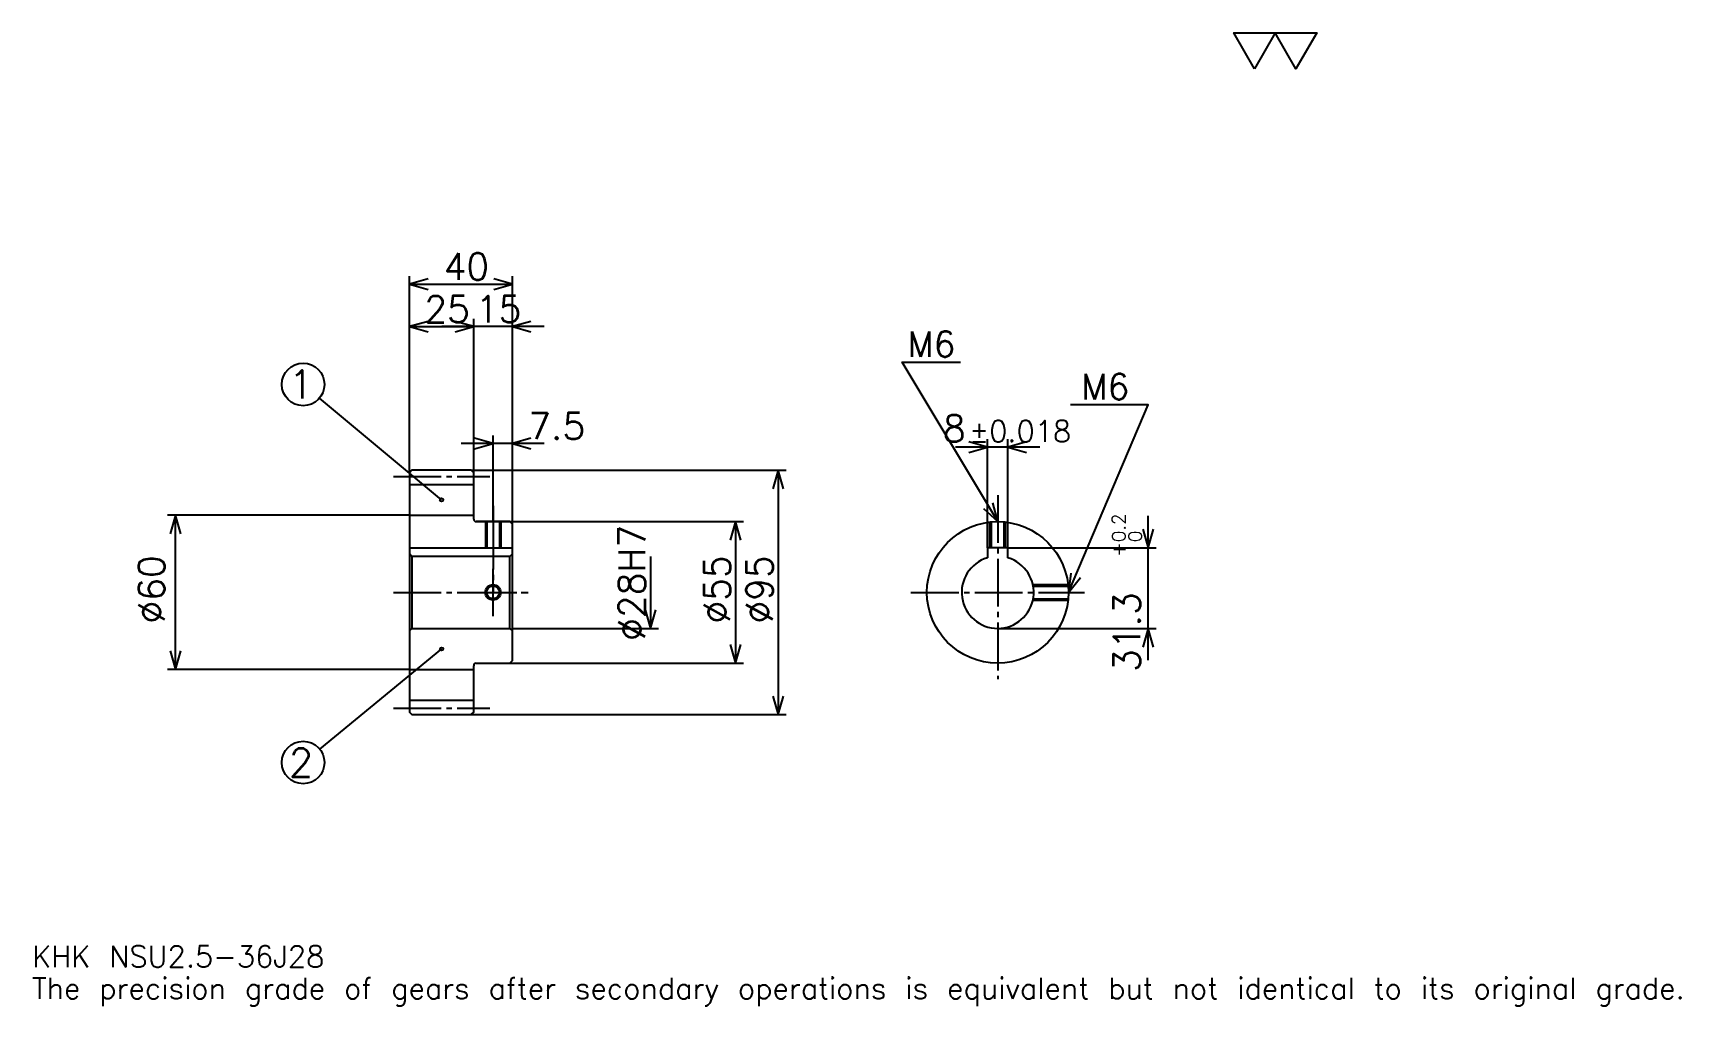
# Model space of a CAD drawing. Extents: x 21 to 661, y 8 to 386.
import ezdxf

# ---------------------------------------------------------------- set-up
doc = ezdxf.new("R2010")
doc.units = 0
doc.linetypes.add('DASHDOT', pattern=[24.782608, 18.586957, -2.065217, 2.065217, -2.065217])
doc.layers.get('0').update_dxf_attribs({"linetype": 'CONTINUOUS'})
doc.layers.add('DASHDOT', color=6, linetype='DASHDOT')
doc.styles.add('KANJI', font='TXT', dxfattribs={"bigfont": 'BIGFONT'})

msp = doc.modelspace()

# ---------------------------------------------------------------- linework, layer by layer
at = {"color": 5}
for p, q in [((167.282593, 215.815216), (167.282593, 291.195648)), ((207.282593, 215.815216), (207.282593, 291.195648)), ((167.282593, 288.097839), (207.282593, 288.097839)), ((167.282593, 271.57608), (192.282593, 271.57608)), ((219.673889, 271.57608), (179.891296, 271.57608)), ((192.282593, 215.815216), (192.282593, 274.673889)), ((179.782593, 204.252716), (132.322693, 243.82901)), ((219.673889, 226.141296), (187.391296, 226.141296)), ((199.782593, 215.815216), (199.782593, 229.239136)), ((412.260864, 224.728256), (379.478241, 224.728256)), ((391.869568, 185.615219), (391.869568, 227.82608)), ((399.869568, 185.615219), (399.869568, 227.82608)), ((167.282593, 214.815216), (167.282593, 215.815216)), ((191.282593, 215.815216), (207.282593, 215.815216)), ((192.282593, 214.815216), (192.282593, 215.815216)), ((199.782593, 195.815216), (199.782593, 215.815216)), ((199.782593, 195.815216), (199.782593, 215.815216)), ((207.282593, 215.815216), (313.641296, 215.815216)), ((207.282593, 194.815216), (207.282593, 215.815216)), ((310.543457, 215.815216), (310.543457, 120.815216)), ((167.282593, 198.315216), (73.315201, 198.315216)), ((76.413025, 138.315216), (76.413025, 198.315216)), ((193.282593, 195.815216), (207.282593, 195.815216)), ((207.282593, 195.815216), (297.119568, 195.815216)), ((294.021729, 195.815216), (294.021729, 140.815216)), ((454.347809, 141.92392), (454.347809, 198.006516)), ((260.978241, 182.315216), (260.978241, 154.315216)), ((399.869568, 185.615219), (457.445648, 185.615219)), ((207.282593, 154.315216), (264.07605, 154.315216)), ((395.869568, 154.315216), (457.445648, 154.315216)), ((179.782593, 146.315216), (132.367004, 107.447838)), ((167.282593, 138.315216), (73.315201, 138.315216)), ((193.282593, 140.815216), (207.282593, 140.815216)), ((207.282593, 140.815216), (297.119568, 140.815216)), ((191.282593, 120.815216), (207.282593, 120.815216)), ((207.282593, 120.815216), (313.641296, 120.815216))]:
    msp.add_line(p, q, dxfattribs=at)
at = {"color": 4}
for p, q in [((167.282593, 210.190216), (192.282593, 210.190216)), ((167.282593, 198.315216), (192.282593, 198.315216)), ((167.282593, 185.615219), (207.282593, 185.615219)), ((168.282593, 182.315216), (168.282593, 154.315216)), ((206.282593, 182.315216), (207.282593, 183.315216)), ((206.282593, 154.315216), (207.282593, 153.315216)), ((167.282593, 138.315216), (192.282593, 138.315216)), ((167.282593, 126.440216), (192.282593, 126.440216))]:
    msp.add_line(p, q, dxfattribs=at)
at = {"color": 7}
msp.add_lwpolyline([(495.652161, 371.739136), (487.597809, 385.700012), (519.815186, 385.700012), (511.760864, 371.739136), (503.706512, 385.700012), (495.652161, 371.739136)], dxfattribs=at)
at = {"color": 5}
for points in [[(174.510849, 290.163025), (167.282593, 288.097839), (174.510849, 286.032593)], [(200.054337, 286.032593), (207.282593, 288.097839), (200.054337, 290.163025)], [(174.510849, 273.641296), (167.282593, 271.57608), (174.510849, 269.510864)], [(185.054337, 269.510864), (192.282593, 271.57608), (185.054337, 273.641296)], [(185.054337, 269.510864), (192.282593, 271.57608), (185.054337, 273.641296)], [(214.510849, 273.641296), (207.282593, 271.57608), (214.510849, 269.510864)], [(395.869568, 195.815216), (358.695618, 257.771729), (381.413025, 257.771729)], [(423.369537, 168.315216), (454.347809, 241.25), (424.195648, 241.25)], [(192.554337, 224.07608), (199.782593, 226.141296), (192.554337, 228.206512)], [(214.510849, 228.206512), (207.282593, 226.141296), (214.510849, 224.07608)], [(384.641296, 222.66304), (391.869568, 224.728256), (384.641296, 226.793472)], [(407.097809, 226.793472), (399.869568, 224.728256), (407.097809, 222.66304)], [(312.608673, 208.58696), (310.543457, 215.815216), (308.478241, 208.58696)], [(390.37973, 200.950851), (395.869568, 195.815216), (393.92157, 203.075943)], [(78.478241, 191.08696), (76.413025, 198.315216), (74.347809, 191.08696)], [(296.086945, 188.58696), (294.021729, 195.815216), (291.956512, 188.58696)], [(452.282593, 192.843475), (454.347809, 185.615219), (456.413025, 192.843475)], [(424.294464, 175.775604), (423.369537, 168.315216), (428.096191, 174.160858)], [(258.913025, 161.543472), (260.978241, 154.315216), (263.043457, 161.543472)], [(456.413025, 147.08696), (454.347809, 154.315216), (452.282593, 147.08696)], [(291.956512, 148.043472), (294.021729, 140.815216), (296.086945, 148.043472)], [(74.347809, 145.543472), (76.413025, 138.315216), (78.478241, 145.543472)], [(308.478241, 128.043472), (310.543457, 120.815216), (312.608673, 128.043472)]]:
    msp.add_lwpolyline(points, dxfattribs=at)
at = {"color": 4}
for points in [[(192.282593, 196.815216), (192.282593, 214.815216), (191.282593, 215.815216), (168.282593, 215.815216), (167.282593, 214.815216), (167.282593, 153.315216)], [(193.282593, 140.815216), (206.282593, 140.815216), (207.282593, 141.815216), (207.282593, 194.815216), (206.282593, 195.815216), (193.282593, 195.815216)], [(196.782593, 195.815216), (196.782593, 185.615219)], [(197.322601, 195.815216), (197.322601, 185.615219)], [(202.242584, 195.815216), (202.242584, 185.615219)], [(202.782593, 195.815216), (202.782593, 185.615219)], [(392.869568, 185.615219), (392.869568, 195.651093)], [(393.409546, 185.615219), (393.409546, 195.704971)], [(398.329559, 185.615219), (398.329559, 195.704971)], [(398.869568, 185.615219), (398.869568, 195.651093)], [(167.282593, 153.315216), (168.282593, 154.315216), (206.282593, 154.315216), (206.282593, 182.315216), (168.282593, 182.315216), (167.282593, 183.315216)], [(399.869568, 181.731628), (399.869568, 185.615219), (391.869568, 185.615219), (391.869568, 181.731628)], [(409.544342, 171.315216), (423.205444, 171.315216)], [(409.651733, 170.775223), (423.259308, 170.775223)], [(409.544342, 165.315216), (423.205444, 165.315216)], [(409.651733, 165.855209), (423.259308, 165.855209)], [(167.282593, 153.315216), (167.282593, 121.815216), (168.282593, 120.815216), (191.282593, 120.815216), (192.282593, 121.815216), (192.282593, 139.815216)]]:
    msp.add_lwpolyline(points, dxfattribs=at)
at = {"color": 5}
for centre, radius in [((125.978241, 249.119568), 8.26087), ((179.782593, 204.252716), 0.619565), ((179.782593, 146.315216), 0.619565), ((125.978241, 102.210869), 8.26087)]:
    msp.add_circle(centre, radius, dxfattribs=at)
at = {"color": 4}
for centre, radius in [((395.869568, 168.315216), 27.5), ((199.782593, 168.315216), 2.46)]:
    msp.add_circle(centre, radius, dxfattribs=at)
at = {"color": 7}
msp.add_circle((199.782593, 168.315216), 3, dxfattribs=at)
at = {"color": 4}
for centre, radius, start, end in [((193.282593, 196.815216), 1, 180, 270), ((395.869568, 168.315216), 14, 106.601549926, 73.398450074), ((193.282593, 139.815216), 1, 90, 180)]:
    msp.add_arc(centre, radius, start, end, dxfattribs=at)
at = {"layer": 'DASHDOT', "color": 7}
for p, q in [((161.086945, 213.315216), (198.478241, 213.315216)), ((395.869568, 206.141296), (395.869568, 134.619568)), ((199.782593, 195.815216), (199.782593, 168.315216)), ((161.086945, 168.315216), (213.478241, 168.315216)), ((362.173889, 168.315216), (429.565216, 168.315216)), ((161.086945, 123.315216), (198.478241, 123.315216))]:
    msp.add_line(p, q, dxfattribs=at)
for points in [[(199.782593, 202.010864), (199.782593, 179.419556)], [(199.782593, 159.119568), (199.782593, 177.510864)], [(190.586945, 168.315216), (208.978241, 168.315216)]]:
    msp.add_lwpolyline(points, dxfattribs=at)

# ---------------------------------------------------------------- texts
at = {"color": 7, "style": 'KANJI'}
for s, height, p in [('40', 10.326087, (180.570633, 289.75)), ('25', 10.326087, (173.070633, 273.228271)), ('15', 10.326087, (193.070633, 273.228271)), ('M6', 9.913044, (360.760864, 259.836945)), ('1', 11.014493, (120.470993, 243.612305)), ('M6', 9.913044, (428.32608, 243.315216)), ('7.5', 10.326087, (213.478241, 227.793488)), ('8', 10.326087, (374.554474, 226.793472)), ('%%p0.018', 8.26087, (384.776001, 226.793472)), ('2', 11.014493, (120.470993, 96.703621)), ('KHK NSU2.5-36J28', 8.26087, (20.652174, 22.717392)), ('The precision grade of gears after secondary operations is equivalent but not identical to its original grade.', 8.26087, (20.652174, 10.326087))]:
    msp.add_text(s, height=height, dxfattribs=at).set_placement(p)
for s, height, p in [('%%c28H7', 10.326087, (258.913025, 149.470108)), ('0.2', 5.163043, (445.467377, 187.869843)), ('+', 5.163043, (445.467377, 182.087234)), ('0', 5.163043, (451.869537, 187.869843)), ('%%c60', 10.326087, (72.282593, 156.182068)), ('%%c55', 10.326087, (291.956512, 156.182068)), ('%%c95', 10.326087, (308.478241, 156.182068)), ('31.3', 10.326087, (451.249969, 137.391846))]:
    msp.add_text(s, height=height, rotation=90, dxfattribs=at).set_placement(p)

doc.saveas('drawing.dxf')
